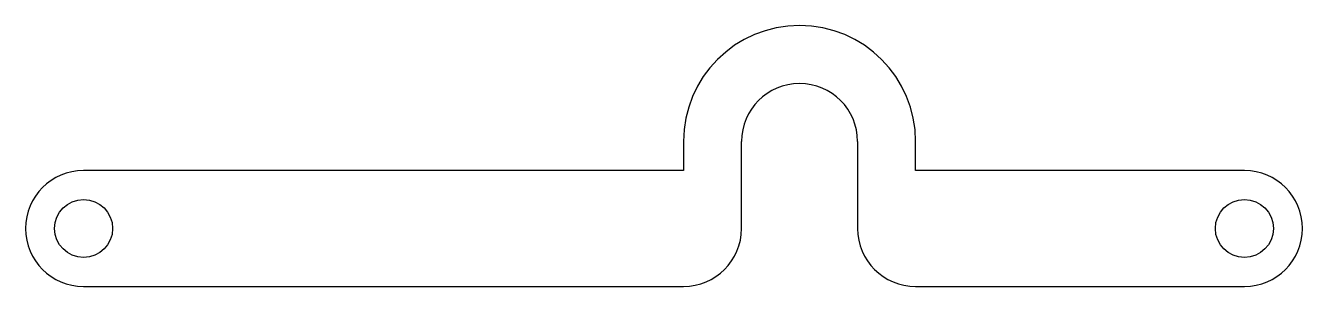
# Model space of a CAD drawing. Header units: millimetres. Extents: x -2 to 42, y -2 to 7.
import ezdxf

# ---------------------------------------------------------------- set-up
doc = ezdxf.new("R2010")
doc.units = ezdxf.units.MM

msp = doc.modelspace()

# ---------------------------------------------------------------- linework, layer by layer
at = {"color": 7, "linetype": 'Continuous', "lineweight": 25}
for p, q in [((20.671, 3), (20.671, 2)), ((22.671, 0), (22.671, 3)), ((26.671, 3), (26.671, 0)), ((28.671, 2), (28.671, 3)), ((20.671, 2), (0, 2)), ((40, 2), (28.671, 2)), ((0, -2), (20.671, -2)), ((28.671, -2), (40, -2))]:
    msp.add_line(p, q, dxfattribs=at)
for centre in [(0, 0), (40, 0)]:
    msp.add_circle(centre, 1, dxfattribs=at)
for centre, radius, start, end in [((24.671, 3), 4, 0, 180), ((24.671, 3), 2, 0, 180), ((0, 0), 2, 90, 270), ((40, 0), 2, 270, 90), ((20.671, 0), 2, 270, 0), ((28.671, 0), 2, 180, 270)]:
    msp.add_arc(centre, radius, start, end, dxfattribs=at)

doc.saveas('drawing.dxf')
